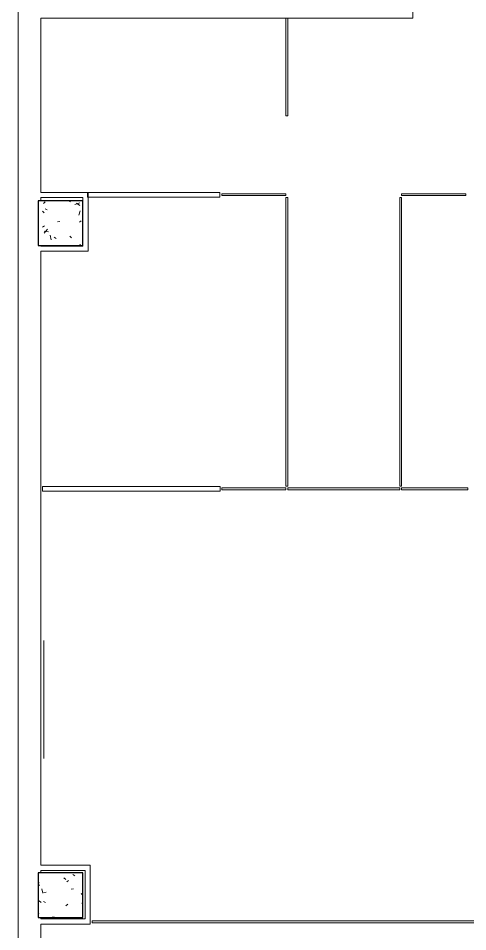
# Model space of a CAD drawing. Header units: inches. Extents: x 45807 to 48637, y -37659 to -35436.
# Drawn here: x 45806.8 to 46047.4, y -37408.4 to -36919.1 of the extents above; entities that cross this region are included whole.
import ezdxf

# ---------------------------------------------------------------- set-up
doc = ezdxf.new("R2010")
doc.units = ezdxf.units.IN
doc.header["$MEASUREMENT"] = 0
for name, color, linetype, lineweight in [('A-GENM', 13, 'Continuous', 9), ('A-GLAZ-CURT', 52, 'Continuous', 9), ('A-WALL', 113, 'Continuous', 9), ('I-WALL', 2, 'Continuous', 9), ('S-COLS', 52, 'Continuous', 9)]:
    doc.layers.add(name, color=color, linetype=linetype, lineweight=lineweight)

# ---------------------------------------------------------------- blocks, each defined once
blk = doc.blocks.new('Concrete-Rectangular-Column - 24 x 24-V2-FIRST FLOOR CONSTRUCTION')
at = {"layer": 'S-COLS'}
h = blk.add_hatch(dxfattribs=at)
h.set_pattern_fill('FP2_4', color=256, style=0, pattern_type=2)
h.set_pattern_definition([(50, (-45829.434, 37028.848), (27.5427005, -2.409921), [2.88, -31.68]), (355, (-45829.434, 37028.848), (-5.327844, 28.884266), [2.304, -25.344]), (100.451, (-45827.138, 37028.647), (22.215316, 26.47393), [2.448, -26.924]), (46.184, (-45829.434, 37036.528), (40.981875, -6.356422), [4.32, -47.52]), (96.636, (-45826.018, 37035.998), (35.890748, 37.40619), [3.671, -40.386]), (351.184, (-45829.434, 37036.53), (35.890973, 37.406216), [3.456, -38.016]), (21, (-45825.594, 37034.608), (22.921036, -15.4607306), [2.88, -31.68]), (326, (-45825.594, 37034.608), (9.343532, 27.845738), [2.304, -25.344]), (71.451, (-45823.683, 37033.32), (32.264769, 12.384422), [2.448, -26.924]), (37.5, (-45829.434, 37028.848), (0.466855, 12.782707), [1.267, -23.77, 1.267, -24.461, -25.44]), (37.5, (-45829.434, 37028.848), (0.466855, 12.782707), [-50.765, 1.267, -24.173]), (7.5, (-45829.434, 37028.848), (10.1015895, 15.1450904), [1.267, -13.402, 1.267, -23.194, -9.696]), (7.5, (-45829.434, 37028.848), (10.1015895, 15.1450904), [-39.13, 1.267, -8.429]), (327.5, (-45837.997, 37028.848), (20.4991609, -0.8657796), [1.267, -8.333, 1.267, -28.685, -39.744]), (327.5, (-45837.997, 37028.848), (20.4991609, -0.8657796), [-39.552, 1.267, -38.477]), (317.5, (-45841.837, 37028.848), (22.3947794, 3.844288), [1.267, -11.213, 1.267, -18.624, -28.224]), (317.5, (-45841.837, 37028.848), (22.3947794, 3.844288), [-32.371, 1.267, -26.957])])
h.paths.add_polyline_path([(-12, -12), (12, -12), (12, 12), (-12, 12)], flags=0)
at = {"layer": 'S-COLS', "lineweight": 30}
for p, q in [((12, 12), (-12, 12)), ((-12, 12), (-12, -12)), ((12, -12), (12, 12)), ((-12, -12), (12, -12))]:
    blk.add_line(p, q, dxfattribs=at)
blk = doc.blocks.new('Concrete-Rectangular-Column - 24 x 24-V5-FIRST FLOOR CONSTRUCTION')
at = {"layer": 'S-COLS'}
h = blk.add_hatch(dxfattribs=at)
h.set_pattern_fill('FP2_7', color=256, style=0, pattern_type=2)
h.set_pattern_definition([(50, (-45829.434, 37388.848), (27.5427005, -2.409921), [2.88, -31.68]), (355, (-45829.434, 37388.848), (-5.327844, 28.884266), [2.304, -25.344]), (100.451, (-45827.138, 37388.647), (22.215316, 26.47393), [2.448, -26.924]), (46.184, (-45829.434, 37396.528), (40.981875, -6.356422), [4.32, -47.52]), (96.636, (-45826.018, 37395.998), (35.890748, 37.40619), [3.671, -40.386]), (351.184, (-45829.434, 37396.53), (35.890973, 37.406216), [3.456, -38.016]), (21, (-45825.594, 37394.608), (22.921036, -15.4607306), [2.88, -31.68]), (326, (-45825.594, 37394.608), (9.343532, 27.845738), [2.304, -25.344]), (71.451, (-45823.683, 37393.32), (32.264769, 12.384422), [2.448, -26.924]), (37.5, (-45829.434, 37388.848), (0.466855, 12.782707), [1.267, -23.77, 1.267, -24.461, -25.44]), (37.5, (-45829.434, 37388.848), (0.466855, 12.782707), [-50.765, 1.267, -24.173]), (7.5, (-45829.434, 37388.848), (10.1015895, 15.1450904), [1.267, -13.402, 1.267, -23.194, -9.696]), (7.5, (-45829.434, 37388.848), (10.1015895, 15.1450904), [-39.13, 1.267, -8.429]), (327.5, (-45837.997, 37388.848), (20.4991609, -0.8657796), [1.267, -8.333, 1.267, -28.685, -39.744]), (327.5, (-45837.997, 37388.848), (20.4991609, -0.8657796), [-39.552, 1.267, -38.477]), (317.5, (-45841.837, 37388.848), (22.3947794, 3.844288), [1.267, -11.213, 1.267, -18.624, -28.224]), (317.5, (-45841.837, 37388.848), (22.3947794, 3.844288), [-32.371, 1.267, -26.957])])
h.paths.add_polyline_path([(12, -12), (12, 12), (-12, 12), (-12, -12), (-10.59, -12)], flags=0)
at = {"layer": 'S-COLS', "lineweight": 30}
for p, q in [((12, 12), (-12, 12)), ((-12, 12), (-12, -12)), ((12, -12), (12, 12)), ((-12, -12), (12, -12))]:
    blk.add_line(p, q, dxfattribs=at)
blk = doc.blocks.new('System Panel - Solid-5414297-FIRST FLOOR CONSTRUCTION')
at = {"layer": 'A-GLAZ-CURT', "lineweight": 13}
for p, q in [((47.5, 2.5), (-47.5, 2.5)), ((-47.5, 2.5), (-47.5, 0)), ((-47.5, 0), (47.5, 0)), ((47.5, 0), (47.5, 2.5))]:
    blk.add_line(p, q, dxfattribs=at)
blk = doc.blocks.new('System Panel - Solid-5414333-FIRST FLOOR CONSTRUCTION')
at = {"layer": 'A-GLAZ-CURT', "lineweight": 13}
for p, q in [((35.49, 0), (-35.49, 0)), ((-35.49, 0), (-35.49, -2.5)), ((35.49, -2.5), (35.49, 0)), ((-35.49, -2.5), (35.49, -2.5))]:
    blk.add_line(p, q, dxfattribs=at)
blk = doc.blocks.new('System Panel - Glazed-5414360-FIRST FLOOR CONSTRUCTION')
at = {"layer": 'A-GLAZ-CURT', "lineweight": 13}
for p, q in [((77.3125, -0.75), (-77.3125, -0.75)), ((-77.3125, -0.75), (-77.3125, -1.75)), ((-77.3125, -1.75), (77.3125, -1.75)), ((77.3125, -1.75), (77.3125, -0.75))]:
    blk.add_line(p, q, dxfattribs=at)
blk = doc.blocks.new('System Panel - Glazed-5410907-FIRST FLOOR CONSTRUCTION')
at = {"layer": 'A-GLAZ-CURT', "lineweight": 13}
for p, q in [((26.125, 1.75), (-26.125, 1.75)), ((-26.125, 1.75), (-26.125, 0.75)), ((-26.125, 0.75), (26.125, 0.75)), ((26.125, 0.75), (26.125, 1.75))]:
    blk.add_line(p, q, dxfattribs=at)
blk = doc.blocks.new('System Panel - Glazed-5414488-FIRST FLOOR CONSTRUCTION')
at = {"layer": 'A-GLAZ-CURT', "lineweight": 13}
for p, q in [((149, 1.75), (-149, 1.75)), ((-149, 1.75), (-149, 0.75)), ((-149, 0.75), (149, 0.75)), ((149, 0.75), (149, 1.75))]:
    blk.add_line(p, q, dxfattribs=at)
blk = doc.blocks.new('System Panel - Glazed-5414679-FIRST FLOOR CONSTRUCTION')
at = {"layer": 'A-GLAZ-CURT', "lineweight": 13}
for p, q in [((17.125, 1.75), (-17.125, 1.75)), ((-17.125, 1.75), (-17.125, 0.75)), ((-17.125, 0.75), (17.125, 0.75)), ((17.125, 0.75), (17.125, 1.75))]:
    blk.add_line(p, q, dxfattribs=at)
blk = doc.blocks.new('System Panel - Glazed-5414680-FIRST FLOOR CONSTRUCTION')
at = {"layer": 'A-GLAZ-CURT', "lineweight": 13}
for p, q in [((30, 1.75), (-30, 1.75)), ((-30, 1.75), (-30, 0.75)), ((-30, 0.75), (30, 0.75)), ((30, 0.75), (30, 1.75))]:
    blk.add_line(p, q, dxfattribs=at)
blk = doc.blocks.new('System Panel - Glazed-5414629-FIRST FLOOR CONSTRUCTION')
at = {"layer": 'A-GLAZ-CURT', "lineweight": 13}
for p, q in [((17.6875, 1.75), (-17.6875, 1.75)), ((-17.6875, 1.75), (-17.6875, 0.75)), ((-17.6875, 0.75), (17.6875, 0.75)), ((17.6875, 0.75), (17.6875, 1.75))]:
    blk.add_line(p, q, dxfattribs=at)
blk = doc.blocks.new('System Panel - Glazed-5414334-FIRST FLOOR CONSTRUCTION')
at = {"layer": 'A-GLAZ-CURT', "lineweight": 13}
for p, q in [((17.14, -0.75), (-17.14, -0.75)), ((-17.14, -0.75), (-17.14, -1.75)), ((-17.14, -1.75), (17.14, -1.75)), ((17.14, -1.75), (17.14, -0.75))]:
    blk.add_line(p, q, dxfattribs=at)
blk = doc.blocks.new('System Panel - Glazed-5414351-FIRST FLOOR CONSTRUCTION')
at = {"layer": 'A-GLAZ-CURT', "lineweight": 13}
for p, q in [((17.1875, 1.75), (-17.1875, 1.75)), ((-17.1875, 1.75), (-17.1875, 0.75)), ((-17.1875, 0.75), (17.1875, 0.75)), ((17.1875, 0.75), (17.1875, 1.75))]:
    blk.add_line(p, q, dxfattribs=at)

msp = doc.modelspace()

# ---------------------------------------------------------------- linework, layer by layer
at = {"layer": 'A-GENM'}
for p, q in [((45820.47, -37252.48), (45820.47, -37315.7)), ((45820.47, -37315.7), (45820.47, -37252.48))]:
    msp.add_line(p, q, dxfattribs=at)
at = {"layer": 'A-WALL', "lineweight": 13}
for p, q in [((45806.81, -36573.85), (45806.81, -37658.85)), ((46018.06, -36919.1), (46018.06, -36780.1)), ((45818.81, -36919.1), (46018.06, -36919.1)), ((45818.81, -37012.35), (45818.81, -36919.1)), ((45818.81, -37016.85), (45818.81, -37015.1)), ((45818.81, -37041.1), (45818.81, -37040.85)), ((45818.81, -37372.85), (45818.81, -37043.85)), ((45818.81, -37376.85), (45818.81, -37375.6)), ((45818.81, -37401.6), (45818.81, -37400.85)), ((45818.81, -37612.35), (45818.81, -37404.35))]:
    msp.add_line(p, q, dxfattribs=at)
at = {"layer": 'I-WALL', "lineweight": 13}
for p, q in [((45844.18, -37012.35), (45818.81, -37012.35)), ((45844.18, -37043.85), (45844.18, -37012.35)), ((45818.81, -37015.1), (45841.43, -37015.1)), ((45841.43, -37015.1), (45841.43, -37016.85)), ((45841.43, -37041.1), (45818.81, -37041.1)), ((45841.43, -37040.85), (45841.43, -37041.1)), ((45818.81, -37043.85), (45844.18, -37043.85)), ((45845.31, -37372.85), (45818.81, -37372.85)), ((45845.31, -37404.35), (45845.31, -37372.85)), ((45818.81, -37375.6), (45842.56, -37375.6)), ((45842.56, -37375.6), (45842.56, -37401.6)), ((45842.56, -37401.6), (45818.81, -37401.6)), ((45818.81, -37404.35), (45845.31, -37404.35))]:
    msp.add_line(p, q, dxfattribs=at)

# ---------------------------------------------------------------- block references
at = {"layer": 'A-GLAZ-CURT'}
for name, p, rotation in [('System Panel - Glazed-5410907-FIRST FLOOR CONSTRUCTION', (45949.31, -36945.22), 270), ('System Panel - Glazed-5414351-FIRST FLOOR CONSTRUCTION', (46029.25, -37012.35), 180), ('System Panel - Glazed-5414360-FIRST FLOOR CONSTRUCTION', (45949.31, -37092.41), 90), ('System Panel - Glazed-5414360-FIRST FLOOR CONSTRUCTION', (46012.81, -37092.41), 270)]:
    msp.add_blockref(name, p, dxfattribs=dict(at, rotation=rotation))
for name, p in [('System Panel - Solid-5414333-FIRST FLOOR CONSTRUCTION', (45879.3, -37012.35)), ('System Panel - Glazed-5414334-FIRST FLOOR CONSTRUCTION', (45932.92, -37012.35)), ('System Panel - Solid-5414297-FIRST FLOOR CONSTRUCTION', (45867.31, -37172.47)), ('System Panel - Glazed-5414679-FIRST FLOOR CONSTRUCTION', (45932.93, -37172.47)), ('System Panel - Glazed-5414680-FIRST FLOOR CONSTRUCTION', (45981.06, -37172.47)), ('System Panel - Glazed-5414629-FIRST FLOOR CONSTRUCTION', (46029.75, -37172.47)), ('System Panel - Glazed-5414488-FIRST FLOOR CONSTRUCTION', (45995.31, -37404.35))]:
    msp.add_blockref(name, p, dxfattribs=at)
at = {"layer": 'S-COLS'}
for name, p in [('Concrete-Rectangular-Column - 24 x 24-V2-FIRST FLOOR CONSTRUCTION', (45829.43, -37028.85)), ('Concrete-Rectangular-Column - 24 x 24-V5-FIRST FLOOR CONSTRUCTION', (45829.43, -37388.85))]:
    msp.add_blockref(name, p, dxfattribs=at)

doc.saveas('drawing.dxf')
